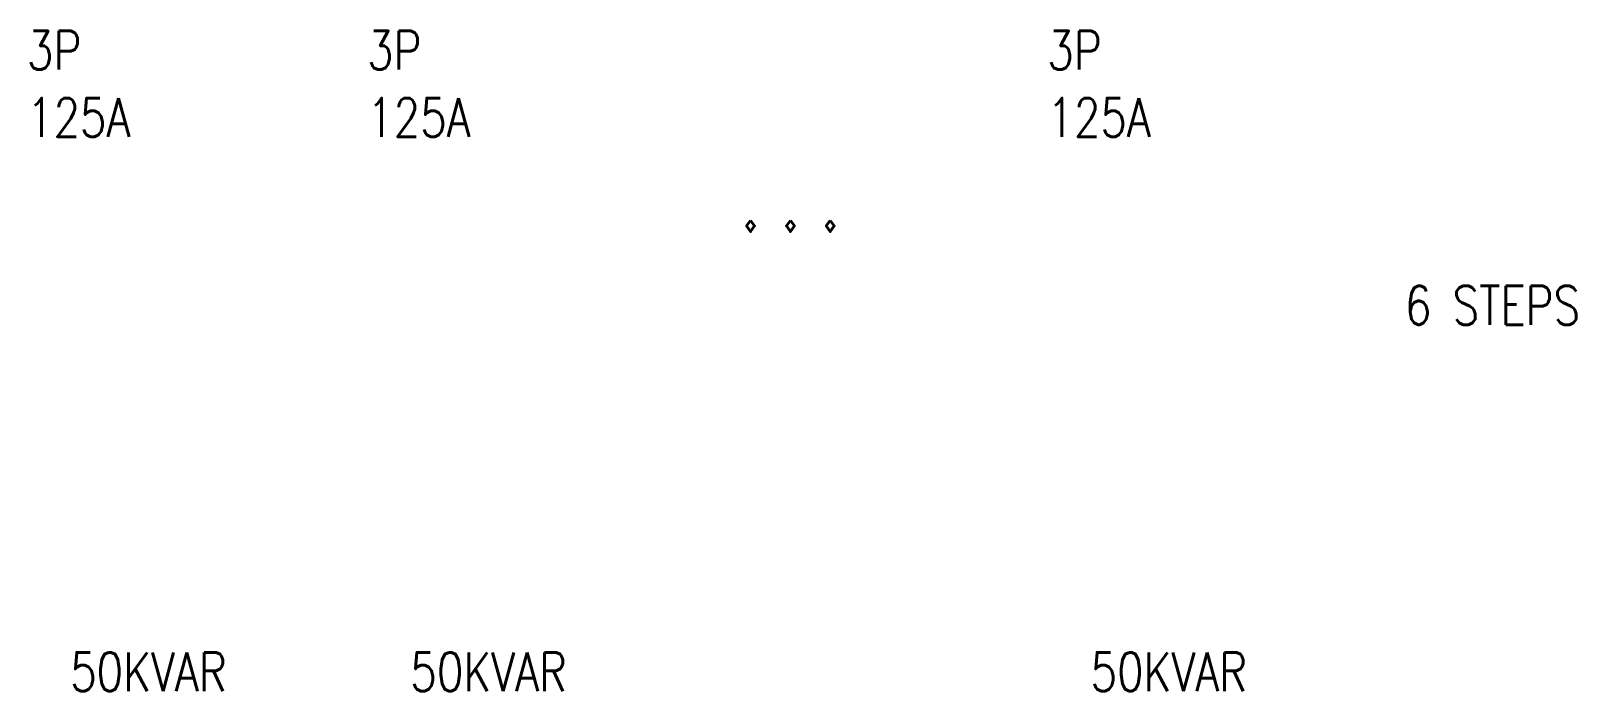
# Model space of a CAD drawing. Extents: x 277663 to 646367, y 171999 to 364848.
# Drawn here: x 277663 to 287640, y 189010 to 193271 of the extents above; entities that cross this region are included whole.
import ezdxf

# ---------------------------------------------------------------- set-up
doc = ezdxf.new("R2010")
doc.units = 0
doc.header["$LTSCALE"] = 800
doc.header["$MEASUREMENT"] = 0
doc.layers.add('0-----E-text', color=3, linetype='Continuous')
doc.styles.add('ROMANS', font='romans.shx', dxfattribs={"width": 0.7, "bigfont": 'vns.shx'})

msp = doc.modelspace()

# ---------------------------------------------------------------- texts
at = {"layer": '0-----E-text', "style": 'ROMANS', "width": 0.8}
for s, height, p in [('3P', 250, (277636.8, 193020.7)), ('3P', 250, (279833.1, 193020.7)), ('3P', 250, (284225.5, 193020.7)), ('...', 750, (282181, 191975.9)), ('6 STEPS', 250, (286534.2, 191374.3))]:
    msp.add_text(s, height=height, dxfattribs=at).set_placement(p)
at = {"layer": '0-----E-text', "color": 6, "style": 'ROMANS', "width": 0.8}
for s, p in [('125A', (277636.8, 192587.4)), ('125A', (279833.1, 192587.4)), ('125A', (284225.5, 192587.4)), ('50KVAR', (277915.8, 189009.8)), ('50KVAR', (280112.1, 189009.8)), ('50KVAR', (284504.5, 189009.8))]:
    msp.add_text(s, height=250, dxfattribs=at).set_placement(p)

doc.saveas('drawing.dxf')
